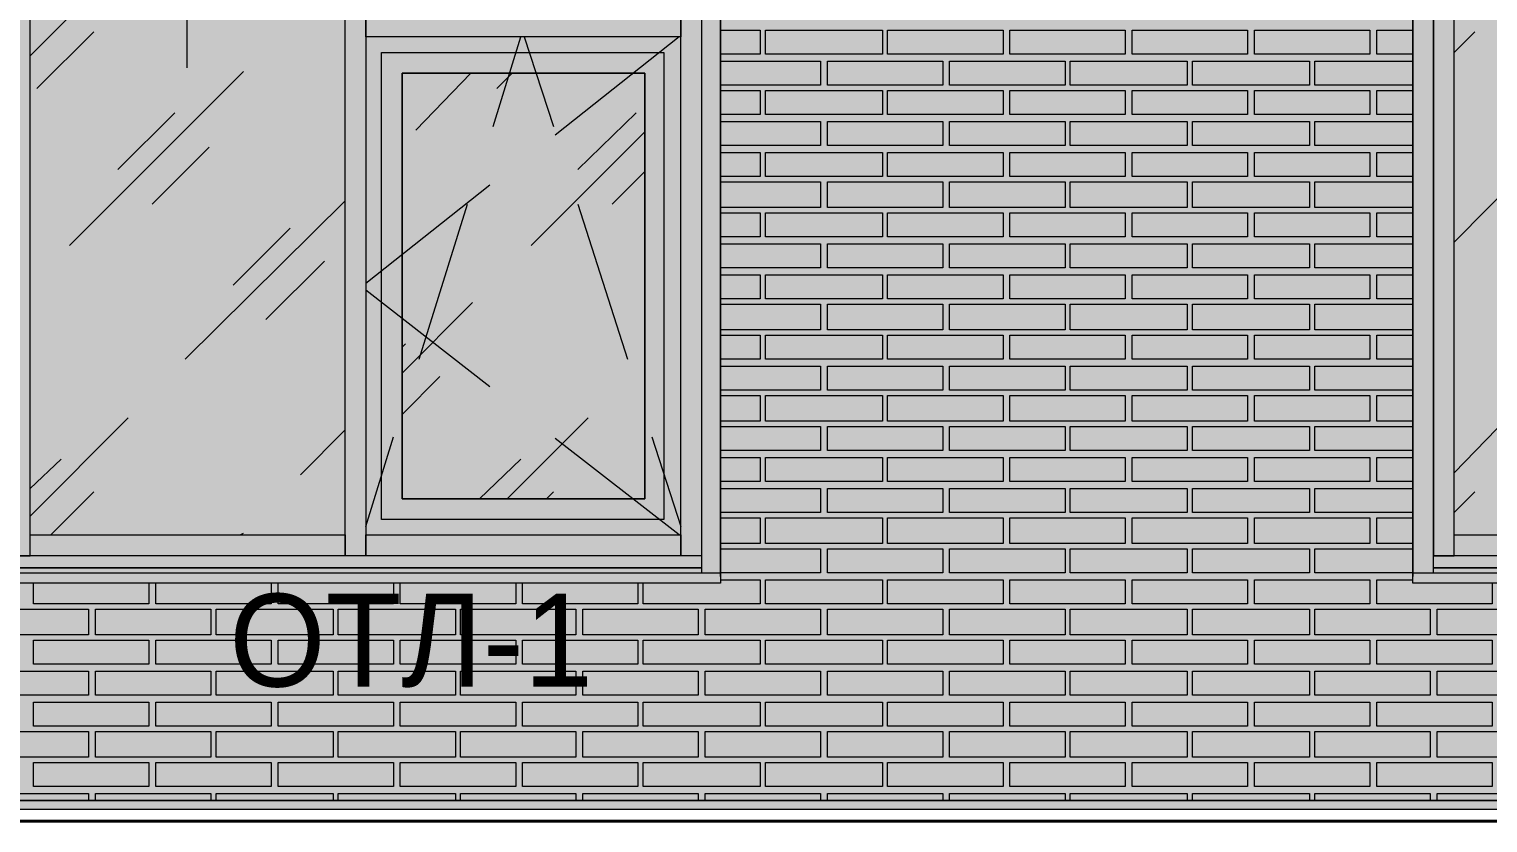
# Model space of a CAD drawing. Header units: millimetres. Extents: x -28928 to 100580, y -22867 to 36490.
# Drawn here: x 31447 to 35031, y -4768 to -2820 of the extents above; entities that cross this region are included whole.
import ezdxf

# ---------------------------------------------------------------- set-up
doc = ezdxf.new("R2010")
doc.units = ezdxf.units.MM
doc.layers.add('PDF _Геометрия', color=7, linetype='Continuous', true_color=0x8f8e8d)
doc.layers.add('PDF _Сплошная заливка', color=7, linetype='Continuous', true_color=0xffffff)
doc.layers.add('PDF _Текст', color=7, linetype='Continuous')

msp = doc.modelspace()

# ---------------------------------------------------------------- hatches: boundary and pattern name
at = {"layer": 'PDF _Сплошная заливка', "true_color": 0xdcd6cf, "transparency": 33554559}
h = msp.add_hatch(color=254, dxfattribs=at)
h.paths.add_polyline_path([(29617.6, 1544.1), (29617.6, 9028.4), (29486.4, 9028.4), (29486.4, 1544.1)])
h.paths.add_polyline_path([(47137.2, -1464), (47137.2, -4713.2), (55763.7, -4713.2), (55763.7, 1455.3), (29617.6, 1455.3), (29617.6, 1523), (29486.4, 1523), (29486.4, -4713.2), (45263, -4713.2), (45263, -1464)])
at = {"layer": 'PDF _Сплошная заливка', "true_color": 0xa48f7a, "transparency": 33554559}
h = msp.add_hatch(color=252, dxfattribs=at)
h.paths.add_polyline_path([(-7486.3, -4734.3), (-7486.3, -4713.2), (-9576.3, -4713.2), (-9576.3, -4734.3)])
h.paths.add_polyline_path([(-7168.9, -4713.2), (-7168.9, -4734.3), (45263, -4734.3), (45263, -4713.2)])

# ---------------------------------------------------------------- linework, layer by layer
at = {"layer": 'PDF _Геометрия', "color": 7, "lineweight": 9}
for points in [[(45263, -4713.2), (-7168.9, -4713.2), (4931.1, -4713.2), (-7168.9, -4713.2), (4931.1, -4713.2), (4931.1, 9028.4), (4931.1, -4764)], [(45263, -4679.3), (45263, -4713.2), (29486.4, -4713.2), (45263, -4713.2), (45263, -1464), (47137.2, -1464), (47137.2, -4713.2), (55763.7, -4713.2), (56851.1, -4713.2), (56851.1, -1464), (58251.4, -1464), (58251.4, -4713.2), (59499.5, -4713.2), (59499.5, -2005.5), (60798.4, -2005.5), (60798.4, -4713.2), (70224.5, -4713.2), (70224.5, -1464), (74070.3, -1464), (74070.3, -4713.2), (82294.9, -4713.2), (82316.1, -4713.2), (82316.1, 9028.4)], [(31348, -1464), (33146.1, -1464), (33146.1, -4163.2), (33146.1, -4087), (33146.1, -2813.6), (33146.1, -1540.1), (33146.1, -1464), (33099.5, -1464), (33099.5, -1540.1), (33099.5, -2813.6), (33099.5, -4112.4), (33048.7, -4112.4), (33048.7, -2813.6), (33048.7, -1540.1)], [(34897.6, -4154.7), (34897.6, -4087), (34897.6, -2813.6), (34897.6, -4112.4), (34948.4, -4112.4), (34948.4, -2813.6), (34948.4, -1565.5), (34897.6, -1565.5), (34897.6, -2813.6), (34897.6, -1540.1), (34897.6, -1464), (34846.8, -1464), (34846.8, -1540.1), (34846.8, -2813.6), (34846.8, -4087), (34846.8, -4163.2), (34846.8, -1464), (36644.9, -1464)], [(33099.5, -1540.1), (33099.5, -2813.6), (33099.5, -4087), (33099.5, -4154.7)], [(31398.7, -4112.4), (31449.5, -4112.4), (31449.5, -2813.6), (31449.5, -1565.5), (31398.7, -1565.5)], [(31449.5, -2885.5), (31690.7, -2644.3)], [(31834.5, -2712), (31834.5, -2915.1)], [(31466.4, -2965.9), (31606.1, -2826.3)], [(34948.4, -2877), (34999.1, -2826.3)], [(32587.6, -3059), (32655.3, -2839)], [(32663.7, -2839), (32735.7, -3059)], [(33044.5, -2839), (32739.9, -3080.1)], [(31546.8, -3350.9), (31974.1, -2923.6)], [(32397.2, -3067.4), (32532.6, -2927.8)], [(32596.1, -2965.9), (32634.1, -2927.8)], [(34948.4, -3342.4), (35363, -2923.6)], [(31665.3, -3164.7), (31804.9, -3025.1)], [(32794.9, -3164.7), (32938.7, -3025.1)], [(32680.7, -3350.9), (32959.9, -3071.6)], [(31749.9, -3249.3), (31889.5, -3109.7)], [(32879.5, -3249.3), (32959.9, -3169)], [(32579.1, -3202.8), (32274.5, -3444)], [(31830.3, -3630.1), (32223.7, -3240.9)], [(32405.7, -3630.1), (32524.1, -3249.3)], [(32794.9, -3249.3), (32917.6, -3630.1)], [(31948.7, -3448.2), (32088.4, -3308.6)], [(32029.1, -3532.8), (32173, -3389)], [(32579.1, -3697.8), (32274.5, -3460.9)], [(32363.4, -3664), (32536.8, -3490.5)], [(32363.4, -3600.5), (32371.8, -3592)], [(32363.4, -3765.5), (32456.4, -3672.4)], [(31449.5, -4015.1), (31690.7, -3774)], [(32621.4, -3972.8), (32820.3, -3774)], [(34948.4, -3909.3), (35079.5, -3774)], [(32113.7, -3913.6), (32223.7, -3803.6)], [(32274.5, -4040.5), (32342.2, -3820.5)], [(33044.5, -4061.6), (32739.9, -3824.7)], [(32976.8, -3820.5), (33048.7, -4040.5)], [(31449.5, -3947.4), (31525.7, -3875.5)], [(32553.7, -3972.8), (32655.3, -3875.5)], [(31500.3, -4061.6), (31606.1, -3955.9)], [(32718.7, -3972.8), (32735.7, -3955.9)], [(34948.4, -4006.6), (34999.1, -3955.9)], [(31965.7, -4061.6), (31974.1, -4057.4)], [(33099.5, -4112.4), (31398.7, -4112.4)], [(36594.1, -4112.4), (34897.6, -4112.4)], [(33146.1, -4150.5), (33146.1, -4154.7), (33146.1, -4180.1), (31348, -4180.1), (31348, -4154.7), (31348, -4150.5)], [(31348, -4154.7), (33146.1, -4154.7)], [(33099.5, -4142), (31398.7, -4142), (33099.5, -4142)], [(33099.5, -4142), (31398.7, -4142)], [(36644.9, -4150.5), (36644.9, -4154.7), (36644.9, -4180.1), (34846.8, -4180.1), (34846.8, -4154.7), (34846.8, -4150.5)], [(34846.8, -4154.7), (36644.9, -4154.7)], [(36594.1, -4142), (34897.6, -4142), (36594.1, -4142)], [(36594.1, -4142), (34897.6, -4142)], [(33146.1, -4171.6), (33146.1, -4175.9)], [(34846.8, -4175.9), (34846.8, -4171.6)], [(-7168.9, -4734.3), (45263, -4734.3), (45263, -4713.2), (29486.4, -4713.2), (29486.4, -5491.6), (29486.4, -5610.1)]]:
    msp.add_lwpolyline(points, dxfattribs=at)
for points in [[(32274.5, -4112.4), (32223.7, -4112.4), (31449.5, -4112.4), (31449.5, -4061.6), (32223.7, -4061.6), (32223.7, -4112.4), (32223.7, -2813.6), (32223.7, -1565.5), (32274.5, -1565.5), (32274.5, -2813.6)], [(35769.1, -4112.4), (35722.6, -4112.4), (34948.4, -4112.4), (34948.4, -4061.6), (35722.6, -4061.6), (35722.6, -4112.4), (35722.6, -2813.6), (35722.6, -1565.5), (35769.1, -1565.5), (35769.1, -2813.6)], [(33048.7, -2839), (32274.5, -2839), (32274.5, -2788.2), (33048.7, -2788.2)], [(32312.6, -2877), (33006.4, -2877), (33006.4, -4023.6), (32312.6, -4023.6)], [(33006.4, -2877), (33006.4, -4023.6), (32312.6, -4023.6), (32312.6, -2877)], [(32959.9, -2927.8), (32363.4, -2927.8), (32363.4, -3972.8), (32959.9, -3972.8)], [(32363.4, -3972.8), (32363.4, -2927.8), (32959.9, -2927.8), (32959.9, -3972.8)], [(33048.7, -4112.4), (32274.5, -4112.4), (32274.5, -4061.6), (33048.7, -4061.6)]]:
    msp.add_lwpolyline(points, close=True, dxfattribs=at)
at = {"layer": 'PDF _Геометрия', "lineweight": 9}
for points in [[(33146.1, -2822), (33243.4, -2822), (33243.4, -2881.3), (33146.1, -2881.3)], [(34846.8, -2881.3), (34758, -2881.3), (34758, -2822), (34846.8, -2822)], [(33146.1, -2898.2), (33247.6, -2898.2), (33391.4, -2898.2), (33391.4, -2957.4), (33247.6, -2957.4), (33146.1, -2957.4)], [(34846.8, -2957.4), (34749.5, -2957.4), (34605.7, -2957.4), (34605.7, -2898.2), (34749.5, -2898.2), (34846.8, -2898.2)], [(33146.1, -2970.1), (33243.4, -2970.1), (33243.4, -3029.3), (33146.1, -3029.3)], [(34846.8, -3029.3), (34758, -3029.3), (34758, -2970.1), (34846.8, -2970.1)], [(33146.1, -3046.3), (33247.6, -3046.3), (33391.4, -3046.3), (33391.4, -3105.5), (33247.6, -3105.5), (33146.1, -3105.5)], [(34846.8, -3105.5), (34749.5, -3105.5), (34605.7, -3105.5), (34605.7, -3046.3), (34749.5, -3046.3), (34846.8, -3046.3)], [(33146.1, -3122.4), (33243.4, -3122.4), (33243.4, -3181.6), (33146.1, -3181.6)], [(34846.8, -3181.6), (34758, -3181.6), (34758, -3122.4), (34846.8, -3122.4)], [(33146.1, -3194.3), (33247.6, -3194.3), (33391.4, -3194.3), (33391.4, -3257.8), (33247.6, -3257.8), (33146.1, -3257.8)], [(34846.8, -3257.8), (34749.5, -3257.8), (34605.7, -3257.8), (34605.7, -3194.3), (34749.5, -3194.3), (34846.8, -3194.3)], [(33146.1, -3270.5), (33243.4, -3270.5), (33243.4, -3329.7), (33146.1, -3329.7)], [(34846.8, -3329.7), (34758, -3329.7), (34758, -3270.5), (34846.8, -3270.5)], [(33146.1, -3346.6), (33247.6, -3346.6), (33391.4, -3346.6), (33391.4, -3405.9), (33247.6, -3405.9), (33146.1, -3405.9)], [(34846.8, -3405.9), (34749.5, -3405.9), (34605.7, -3405.9), (34605.7, -3346.6), (34749.5, -3346.6), (34846.8, -3346.6)], [(33146.1, -3422.8), (33243.4, -3422.8), (33243.4, -3482), (33146.1, -3482)], [(34846.8, -3482), (34758, -3482), (34758, -3422.8), (34846.8, -3422.8)], [(33146.1, -3494.7), (33247.6, -3494.7), (33391.4, -3494.7), (33391.4, -3558.2), (33247.6, -3558.2), (33146.1, -3558.2)], [(34846.8, -3558.2), (34749.5, -3558.2), (34605.7, -3558.2), (34605.7, -3494.7), (34749.5, -3494.7), (34846.8, -3494.7)], [(33146.1, -3570.9), (33243.4, -3570.9), (33243.4, -3630.1), (33146.1, -3630.1)], [(34846.8, -3630.1), (34758, -3630.1), (34758, -3570.9), (34846.8, -3570.9)], [(33146.1, -3647), (33247.6, -3647), (33391.4, -3647), (33391.4, -3706.3), (33247.6, -3706.3), (33146.1, -3706.3)], [(34846.8, -3706.3), (34749.5, -3706.3), (34605.7, -3706.3), (34605.7, -3647), (34749.5, -3647), (34846.8, -3647)], [(33146.1, -3719), (33243.4, -3719), (33243.4, -3782.4), (33146.1, -3782.4)], [(34846.8, -3782.4), (34758, -3782.4), (34758, -3719), (34846.8, -3719)], [(33146.1, -3795.1), (33247.6, -3795.1), (33391.4, -3795.1), (33391.4, -3854.3), (33247.6, -3854.3), (33146.1, -3854.3)], [(34846.8, -3854.3), (34749.5, -3854.3), (34605.7, -3854.3), (34605.7, -3795.1), (34749.5, -3795.1), (34846.8, -3795.1)], [(33146.1, -3871.3), (33243.4, -3871.3), (33243.4, -3930.5), (33146.1, -3930.5)], [(34846.8, -3930.5), (34758, -3930.5), (34758, -3871.3), (34846.8, -3871.3)], [(33146.1, -3947.4), (33247.6, -3947.4), (33391.4, -3947.4), (33391.4, -4006.6), (33247.6, -4006.6), (33146.1, -4006.6)], [(34846.8, -4006.6), (34749.5, -4006.6), (34605.7, -4006.6), (34605.7, -3947.4), (34749.5, -3947.4), (34846.8, -3947.4)], [(33146.1, -4019.3), (33243.4, -4019.3), (33243.4, -4082.8), (33146.1, -4082.8)], [(34846.8, -4082.8), (34758, -4082.8), (34758, -4019.3), (34846.8, -4019.3)], [(33146.1, -4095.5), (33247.6, -4095.5), (33391.4, -4095.5), (33391.4, -4154.7), (33247.6, -4154.7), (33146.1, -4154.7)], [(34846.8, -4154.7), (34749.5, -4154.7), (34605.7, -4154.7), (34605.7, -4095.5), (34749.5, -4095.5), (34846.8, -4095.5)], [(31741.4, -4180.1), (31741.4, -4230.9), (31458, -4230.9), (31458, -4180.1)], [(32041.8, -4180.1), (32041.8, -4230.9), (31758.4, -4230.9), (31758.4, -4180.1)], [(32342.2, -4180.1), (32342.2, -4230.9), (32058.7, -4230.9), (32058.7, -4180.1)], [(32642.6, -4180.1), (32642.6, -4230.9), (32359.1, -4230.9), (32359.1, -4180.1)], [(32943, -4180.1), (32943, -4230.9), (32659.5, -4230.9), (32659.5, -4180.1)], [(33146.1, -4171.6), (33243.4, -4171.6), (33243.4, -4230.9), (32955.7, -4230.9), (32955.7, -4180.1)], [(35041.4, -4180.1), (35041.4, -4230.9), (34758, -4230.9), (34758, -4171.6), (34846.8, -4171.6)], [(31309.9, -4713.2), (31309.9, -4696.3), (31449.5, -4696.3), (31593.4, -4696.3), (31593.4, -4713.2)], [(31610.3, -4713.2), (31610.3, -4696.3), (31749.9, -4696.3), (31893.7, -4696.3), (31893.7, -4713.2)], [(31906.4, -4713.2), (31906.4, -4696.3), (32050.3, -4696.3), (32194.1, -4696.3), (32194.1, -4713.2)], [(32206.8, -4713.2), (32206.8, -4696.3), (32350.7, -4696.3), (32494.5, -4696.3), (32494.5, -4713.2)], [(32507.2, -4713.2), (32507.2, -4696.3), (32651.1, -4696.3), (32790.7, -4696.3), (32790.7, -4713.2)], [(32807.6, -4713.2), (32807.6, -4696.3), (32951.4, -4696.3), (33091.1, -4696.3), (33091.1, -4713.2)], [(33108, -4713.2), (33108, -4696.3), (33247.6, -4696.3), (33391.4, -4696.3), (33391.4, -4713.2)], [(33408.4, -4713.2), (33408.4, -4696.3), (33548, -4696.3), (33691.8, -4696.3), (33691.8, -4713.2)], [(33708.7, -4713.2), (33708.7, -4696.3), (33848.4, -4696.3), (33992.2, -4696.3), (33992.2, -4713.2)], [(34004.9, -4713.2), (34004.9, -4696.3), (34148.7, -4696.3), (34292.6, -4696.3), (34292.6, -4713.2)], [(34305.3, -4713.2), (34305.3, -4696.3), (34449.1, -4696.3), (34593, -4696.3), (34593, -4713.2)], [(34605.7, -4713.2), (34605.7, -4696.3), (34749.5, -4696.3), (34889.1, -4696.3), (34889.1, -4713.2)], [(34906.1, -4713.2), (34906.1, -4696.3), (35049.9, -4696.3), (35189.5, -4696.3), (35189.5, -4713.2)]]:
    msp.add_lwpolyline(points, dxfattribs=at)
for points in [[(33543.7, -2822), (33543.7, -2881.3), (33256.1, -2881.3), (33256.1, -2822)], [(33839.9, -2822), (33839.9, -2881.3), (33556.4, -2881.3), (33556.4, -2822)], [(34140.3, -2822), (34140.3, -2881.3), (33856.8, -2881.3), (33856.8, -2822)], [(34440.7, -2822), (34440.7, -2881.3), (34157.2, -2881.3), (34157.2, -2822)], [(34741.1, -2822), (34741.1, -2881.3), (34457.6, -2881.3), (34457.6, -2822)], [(33691.8, -2957.4), (33548, -2957.4), (33408.4, -2957.4), (33408.4, -2898.2), (33548, -2898.2), (33691.8, -2898.2)], [(33992.2, -2957.4), (33848.4, -2957.4), (33708.7, -2957.4), (33708.7, -2898.2), (33848.4, -2898.2), (33992.2, -2898.2)], [(34292.6, -2957.4), (34148.7, -2957.4), (34004.9, -2957.4), (34004.9, -2898.2), (34148.7, -2898.2), (34292.6, -2898.2)], [(34593, -2957.4), (34449.1, -2957.4), (34305.3, -2957.4), (34305.3, -2898.2), (34449.1, -2898.2), (34593, -2898.2)], [(33543.7, -2970.1), (33543.7, -3029.3), (33256.1, -3029.3), (33256.1, -2970.1)], [(33839.9, -2970.1), (33839.9, -3029.3), (33556.4, -3029.3), (33556.4, -2970.1)], [(34140.3, -2970.1), (34140.3, -3029.3), (33856.8, -3029.3), (33856.8, -2970.1)], [(34440.7, -2970.1), (34440.7, -3029.3), (34157.2, -3029.3), (34157.2, -2970.1)], [(34741.1, -2970.1), (34741.1, -3029.3), (34457.6, -3029.3), (34457.6, -2970.1)], [(33691.8, -3105.5), (33548, -3105.5), (33408.4, -3105.5), (33408.4, -3046.3), (33548, -3046.3), (33691.8, -3046.3)], [(33992.2, -3105.5), (33848.4, -3105.5), (33708.7, -3105.5), (33708.7, -3046.3), (33848.4, -3046.3), (33992.2, -3046.3)], [(34292.6, -3105.5), (34148.7, -3105.5), (34004.9, -3105.5), (34004.9, -3046.3), (34148.7, -3046.3), (34292.6, -3046.3)], [(34593, -3105.5), (34449.1, -3105.5), (34305.3, -3105.5), (34305.3, -3046.3), (34449.1, -3046.3), (34593, -3046.3)], [(33543.7, -3122.4), (33543.7, -3181.6), (33256.1, -3181.6), (33256.1, -3122.4)], [(33839.9, -3122.4), (33839.9, -3181.6), (33556.4, -3181.6), (33556.4, -3122.4)], [(34140.3, -3122.4), (34140.3, -3181.6), (33856.8, -3181.6), (33856.8, -3122.4)], [(34440.7, -3122.4), (34440.7, -3181.6), (34157.2, -3181.6), (34157.2, -3122.4)], [(34741.1, -3122.4), (34741.1, -3181.6), (34457.6, -3181.6), (34457.6, -3122.4)], [(33691.8, -3257.8), (33548, -3257.8), (33408.4, -3257.8), (33408.4, -3194.3), (33548, -3194.3), (33691.8, -3194.3)], [(33992.2, -3257.8), (33848.4, -3257.8), (33708.7, -3257.8), (33708.7, -3194.3), (33848.4, -3194.3), (33992.2, -3194.3)], [(34292.6, -3257.8), (34148.7, -3257.8), (34004.9, -3257.8), (34004.9, -3194.3), (34148.7, -3194.3), (34292.6, -3194.3)], [(34593, -3257.8), (34449.1, -3257.8), (34305.3, -3257.8), (34305.3, -3194.3), (34449.1, -3194.3), (34593, -3194.3)], [(33543.7, -3270.5), (33543.7, -3329.7), (33256.1, -3329.7), (33256.1, -3270.5)], [(33839.9, -3270.5), (33839.9, -3329.7), (33556.4, -3329.7), (33556.4, -3270.5)], [(34140.3, -3270.5), (34140.3, -3329.7), (33856.8, -3329.7), (33856.8, -3270.5)], [(34440.7, -3270.5), (34440.7, -3329.7), (34157.2, -3329.7), (34157.2, -3270.5)], [(34741.1, -3270.5), (34741.1, -3329.7), (34457.6, -3329.7), (34457.6, -3270.5)], [(33691.8, -3405.9), (33548, -3405.9), (33408.4, -3405.9), (33408.4, -3346.6), (33548, -3346.6), (33691.8, -3346.6)], [(33992.2, -3405.9), (33848.4, -3405.9), (33708.7, -3405.9), (33708.7, -3346.6), (33848.4, -3346.6), (33992.2, -3346.6)], [(34292.6, -3405.9), (34148.7, -3405.9), (34004.9, -3405.9), (34004.9, -3346.6), (34148.7, -3346.6), (34292.6, -3346.6)], [(34593, -3405.9), (34449.1, -3405.9), (34305.3, -3405.9), (34305.3, -3346.6), (34449.1, -3346.6), (34593, -3346.6)], [(33543.7, -3422.8), (33543.7, -3482), (33256.1, -3482), (33256.1, -3422.8)], [(33839.9, -3422.8), (33839.9, -3482), (33556.4, -3482), (33556.4, -3422.8)], [(34140.3, -3422.8), (34140.3, -3482), (33856.8, -3482), (33856.8, -3422.8)], [(34440.7, -3422.8), (34440.7, -3482), (34157.2, -3482), (34157.2, -3422.8)], [(34741.1, -3422.8), (34741.1, -3482), (34457.6, -3482), (34457.6, -3422.8)], [(33691.8, -3558.2), (33548, -3558.2), (33408.4, -3558.2), (33408.4, -3494.7), (33548, -3494.7), (33691.8, -3494.7)], [(33992.2, -3558.2), (33848.4, -3558.2), (33708.7, -3558.2), (33708.7, -3494.7), (33848.4, -3494.7), (33992.2, -3494.7)], [(34292.6, -3558.2), (34148.7, -3558.2), (34004.9, -3558.2), (34004.9, -3494.7), (34148.7, -3494.7), (34292.6, -3494.7)], [(34593, -3558.2), (34449.1, -3558.2), (34305.3, -3558.2), (34305.3, -3494.7), (34449.1, -3494.7), (34593, -3494.7)], [(33543.7, -3570.9), (33543.7, -3630.1), (33256.1, -3630.1), (33256.1, -3570.9)], [(33839.9, -3570.9), (33839.9, -3630.1), (33556.4, -3630.1), (33556.4, -3570.9)], [(34140.3, -3570.9), (34140.3, -3630.1), (33856.8, -3630.1), (33856.8, -3570.9)], [(34440.7, -3570.9), (34440.7, -3630.1), (34157.2, -3630.1), (34157.2, -3570.9)], [(34741.1, -3570.9), (34741.1, -3630.1), (34457.6, -3630.1), (34457.6, -3570.9)], [(33691.8, -3706.3), (33548, -3706.3), (33408.4, -3706.3), (33408.4, -3647), (33548, -3647), (33691.8, -3647)], [(33992.2, -3706.3), (33848.4, -3706.3), (33708.7, -3706.3), (33708.7, -3647), (33848.4, -3647), (33992.2, -3647)], [(34292.6, -3706.3), (34148.7, -3706.3), (34004.9, -3706.3), (34004.9, -3647), (34148.7, -3647), (34292.6, -3647)], [(34593, -3706.3), (34449.1, -3706.3), (34305.3, -3706.3), (34305.3, -3647), (34449.1, -3647), (34593, -3647)], [(33543.7, -3719), (33543.7, -3782.4), (33256.1, -3782.4), (33256.1, -3719)], [(33839.9, -3719), (33839.9, -3782.4), (33556.4, -3782.4), (33556.4, -3719)], [(34140.3, -3719), (34140.3, -3782.4), (33856.8, -3782.4), (33856.8, -3719)], [(34440.7, -3719), (34440.7, -3782.4), (34157.2, -3782.4), (34157.2, -3719)], [(34741.1, -3719), (34741.1, -3782.4), (34457.6, -3782.4), (34457.6, -3719)], [(33691.8, -3854.3), (33548, -3854.3), (33408.4, -3854.3), (33408.4, -3795.1), (33548, -3795.1), (33691.8, -3795.1)], [(33992.2, -3854.3), (33848.4, -3854.3), (33708.7, -3854.3), (33708.7, -3795.1), (33848.4, -3795.1), (33992.2, -3795.1)], [(34292.6, -3854.3), (34148.7, -3854.3), (34004.9, -3854.3), (34004.9, -3795.1), (34148.7, -3795.1), (34292.6, -3795.1)], [(34593, -3854.3), (34449.1, -3854.3), (34305.3, -3854.3), (34305.3, -3795.1), (34449.1, -3795.1), (34593, -3795.1)], [(33543.7, -3871.3), (33543.7, -3930.5), (33256.1, -3930.5), (33256.1, -3871.3)], [(33839.9, -3871.3), (33839.9, -3930.5), (33556.4, -3930.5), (33556.4, -3871.3)], [(34140.3, -3871.3), (34140.3, -3930.5), (33856.8, -3930.5), (33856.8, -3871.3)], [(34440.7, -3871.3), (34440.7, -3930.5), (34157.2, -3930.5), (34157.2, -3871.3)], [(34741.1, -3871.3), (34741.1, -3930.5), (34457.6, -3930.5), (34457.6, -3871.3)], [(33691.8, -4006.6), (33548, -4006.6), (33408.4, -4006.6), (33408.4, -3947.4), (33548, -3947.4), (33691.8, -3947.4)], [(33992.2, -4006.6), (33848.4, -4006.6), (33708.7, -4006.6), (33708.7, -3947.4), (33848.4, -3947.4), (33992.2, -3947.4)], [(34292.6, -4006.6), (34148.7, -4006.6), (34004.9, -4006.6), (34004.9, -3947.4), (34148.7, -3947.4), (34292.6, -3947.4)], [(34593, -4006.6), (34449.1, -4006.6), (34305.3, -4006.6), (34305.3, -3947.4), (34449.1, -3947.4), (34593, -3947.4)], [(33543.7, -4019.3), (33543.7, -4082.8), (33256.1, -4082.8), (33256.1, -4019.3)], [(33839.9, -4019.3), (33839.9, -4082.8), (33556.4, -4082.8), (33556.4, -4019.3)], [(34140.3, -4019.3), (34140.3, -4082.8), (33856.8, -4082.8), (33856.8, -4019.3)], [(34440.7, -4019.3), (34440.7, -4082.8), (34157.2, -4082.8), (34157.2, -4019.3)], [(34741.1, -4019.3), (34741.1, -4082.8), (34457.6, -4082.8), (34457.6, -4019.3)], [(33691.8, -4154.7), (33548, -4154.7), (33408.4, -4154.7), (33408.4, -4095.5), (33548, -4095.5), (33691.8, -4095.5)], [(33992.2, -4154.7), (33848.4, -4154.7), (33708.7, -4154.7), (33708.7, -4095.5), (33848.4, -4095.5), (33992.2, -4095.5)], [(34292.6, -4154.7), (34148.7, -4154.7), (34004.9, -4154.7), (34004.9, -4095.5), (34148.7, -4095.5), (34292.6, -4095.5)], [(34593, -4154.7), (34449.1, -4154.7), (34305.3, -4154.7), (34305.3, -4095.5), (34449.1, -4095.5), (34593, -4095.5)], [(33543.7, -4171.6), (33543.7, -4230.9), (33256.1, -4230.9), (33256.1, -4171.6)], [(33839.9, -4171.6), (33839.9, -4230.9), (33556.4, -4230.9), (33556.4, -4171.6)], [(34140.3, -4171.6), (34140.3, -4230.9), (33856.8, -4230.9), (33856.8, -4171.6)], [(34440.7, -4171.6), (34440.7, -4230.9), (34157.2, -4230.9), (34157.2, -4171.6)], [(34741.1, -4171.6), (34741.1, -4230.9), (34457.6, -4230.9), (34457.6, -4171.6)], [(31593.4, -4307), (31449.5, -4307), (31309.9, -4307), (31309.9, -4243.6), (31449.5, -4243.6), (31593.4, -4243.6)], [(31893.7, -4307), (31749.9, -4307), (31610.3, -4307), (31610.3, -4243.6), (31749.9, -4243.6), (31893.7, -4243.6)], [(32194.1, -4307), (32050.3, -4307), (31906.4, -4307), (31906.4, -4243.6), (32050.3, -4243.6), (32194.1, -4243.6)], [(32494.5, -4307), (32350.7, -4307), (32206.8, -4307), (32206.8, -4243.6), (32350.7, -4243.6), (32494.5, -4243.6)], [(32790.7, -4307), (32651.1, -4307), (32507.2, -4307), (32507.2, -4243.6), (32651.1, -4243.6), (32790.7, -4243.6)], [(33091.1, -4307), (32951.4, -4307), (32807.6, -4307), (32807.6, -4243.6), (32951.4, -4243.6), (33091.1, -4243.6)], [(33391.4, -4307), (33247.6, -4307), (33108, -4307), (33108, -4243.6), (33247.6, -4243.6), (33391.4, -4243.6)], [(33691.8, -4307), (33548, -4307), (33408.4, -4307), (33408.4, -4243.6), (33548, -4243.6), (33691.8, -4243.6)], [(33992.2, -4307), (33848.4, -4307), (33708.7, -4307), (33708.7, -4243.6), (33848.4, -4243.6), (33992.2, -4243.6)], [(34292.6, -4307), (34148.7, -4307), (34004.9, -4307), (34004.9, -4243.6), (34148.7, -4243.6), (34292.6, -4243.6)], [(34593, -4307), (34449.1, -4307), (34305.3, -4307), (34305.3, -4243.6), (34449.1, -4243.6), (34593, -4243.6)], [(34889.1, -4307), (34749.5, -4307), (34605.7, -4307), (34605.7, -4243.6), (34749.5, -4243.6), (34889.1, -4243.6)], [(35189.5, -4307), (35049.9, -4307), (34906.1, -4307), (34906.1, -4243.6), (35049.9, -4243.6), (35189.5, -4243.6)], [(31741.4, -4319.7), (31741.4, -4379), (31458, -4379), (31458, -4319.7)], [(32041.8, -4319.7), (32041.8, -4379), (31758.4, -4379), (31758.4, -4319.7)], [(32342.2, -4319.7), (32342.2, -4379), (32058.7, -4379), (32058.7, -4319.7)], [(32642.6, -4319.7), (32642.6, -4379), (32359.1, -4379), (32359.1, -4319.7)], [(32943, -4319.7), (32943, -4379), (32659.5, -4379), (32659.5, -4319.7)], [(33243.4, -4319.7), (33243.4, -4379), (32955.7, -4379), (32955.7, -4319.7)], [(33543.7, -4319.7), (33543.7, -4379), (33256.1, -4379), (33256.1, -4319.7)], [(33839.9, -4319.7), (33839.9, -4379), (33556.4, -4379), (33556.4, -4319.7)], [(34140.3, -4319.7), (34140.3, -4379), (33856.8, -4379), (33856.8, -4319.7)], [(34440.7, -4319.7), (34440.7, -4379), (34157.2, -4379), (34157.2, -4319.7)], [(34741.1, -4319.7), (34741.1, -4379), (34457.6, -4379), (34457.6, -4319.7)], [(35041.4, -4319.7), (35041.4, -4379), (34758, -4379), (34758, -4319.7)], [(31593.4, -4455.1), (31449.5, -4455.1), (31309.9, -4455.1), (31309.9, -4395.9), (31449.5, -4395.9), (31593.4, -4395.9)], [(31893.7, -4455.1), (31749.9, -4455.1), (31610.3, -4455.1), (31610.3, -4395.9), (31749.9, -4395.9), (31893.7, -4395.9)], [(32194.1, -4455.1), (32050.3, -4455.1), (31906.4, -4455.1), (31906.4, -4395.9), (32050.3, -4395.9), (32194.1, -4395.9)], [(32494.5, -4455.1), (32350.7, -4455.1), (32206.8, -4455.1), (32206.8, -4395.9), (32350.7, -4395.9), (32494.5, -4395.9)], [(32790.7, -4455.1), (32651.1, -4455.1), (32507.2, -4455.1), (32507.2, -4395.9), (32651.1, -4395.9), (32790.7, -4395.9)], [(33091.1, -4455.1), (32951.4, -4455.1), (32807.6, -4455.1), (32807.6, -4395.9), (32951.4, -4395.9), (33091.1, -4395.9)], [(33391.4, -4455.1), (33247.6, -4455.1), (33108, -4455.1), (33108, -4395.9), (33247.6, -4395.9), (33391.4, -4395.9)], [(33691.8, -4455.1), (33548, -4455.1), (33408.4, -4455.1), (33408.4, -4395.9), (33548, -4395.9), (33691.8, -4395.9)], [(33992.2, -4455.1), (33848.4, -4455.1), (33708.7, -4455.1), (33708.7, -4395.9), (33848.4, -4395.9), (33992.2, -4395.9)], [(34292.6, -4455.1), (34148.7, -4455.1), (34004.9, -4455.1), (34004.9, -4395.9), (34148.7, -4395.9), (34292.6, -4395.9)], [(34593, -4455.1), (34449.1, -4455.1), (34305.3, -4455.1), (34305.3, -4395.9), (34449.1, -4395.9), (34593, -4395.9)], [(34889.1, -4455.1), (34749.5, -4455.1), (34605.7, -4455.1), (34605.7, -4395.9), (34749.5, -4395.9), (34889.1, -4395.9)], [(35189.5, -4455.1), (35049.9, -4455.1), (34906.1, -4455.1), (34906.1, -4395.9), (35049.9, -4395.9), (35189.5, -4395.9)], [(31741.4, -4472), (31741.4, -4531.3), (31458, -4531.3), (31458, -4472)], [(32041.8, -4472), (32041.8, -4531.3), (31758.4, -4531.3), (31758.4, -4472)], [(32342.2, -4472), (32342.2, -4531.3), (32058.7, -4531.3), (32058.7, -4472)], [(32642.6, -4472), (32642.6, -4531.3), (32359.1, -4531.3), (32359.1, -4472)], [(32943, -4472), (32943, -4531.3), (32659.5, -4531.3), (32659.5, -4472)], [(33243.4, -4472), (33243.4, -4531.3), (32955.7, -4531.3), (32955.7, -4472)], [(33543.7, -4472), (33543.7, -4531.3), (33256.1, -4531.3), (33256.1, -4472)], [(33839.9, -4472), (33839.9, -4531.3), (33556.4, -4531.3), (33556.4, -4472)], [(34140.3, -4472), (34140.3, -4531.3), (33856.8, -4531.3), (33856.8, -4472)], [(34440.7, -4472), (34440.7, -4531.3), (34157.2, -4531.3), (34157.2, -4472)], [(34741.1, -4472), (34741.1, -4531.3), (34457.6, -4531.3), (34457.6, -4472)], [(35041.4, -4472), (35041.4, -4531.3), (34758, -4531.3), (34758, -4472)], [(31593.4, -4607.4), (31449.5, -4607.4), (31309.9, -4607.4), (31309.9, -4544), (31449.5, -4544), (31593.4, -4544)], [(31893.7, -4607.4), (31749.9, -4607.4), (31610.3, -4607.4), (31610.3, -4544), (31749.9, -4544), (31893.7, -4544)], [(32194.1, -4607.4), (32050.3, -4607.4), (31906.4, -4607.4), (31906.4, -4544), (32050.3, -4544), (32194.1, -4544)], [(32494.5, -4607.4), (32350.7, -4607.4), (32206.8, -4607.4), (32206.8, -4544), (32350.7, -4544), (32494.5, -4544)], [(32790.7, -4607.4), (32651.1, -4607.4), (32507.2, -4607.4), (32507.2, -4544), (32651.1, -4544), (32790.7, -4544)], [(33091.1, -4607.4), (32951.4, -4607.4), (32807.6, -4607.4), (32807.6, -4544), (32951.4, -4544), (33091.1, -4544)], [(33391.4, -4607.4), (33247.6, -4607.4), (33108, -4607.4), (33108, -4544), (33247.6, -4544), (33391.4, -4544)], [(33691.8, -4607.4), (33548, -4607.4), (33408.4, -4607.4), (33408.4, -4544), (33548, -4544), (33691.8, -4544)], [(33992.2, -4607.4), (33848.4, -4607.4), (33708.7, -4607.4), (33708.7, -4544), (33848.4, -4544), (33992.2, -4544)], [(34292.6, -4607.4), (34148.7, -4607.4), (34004.9, -4607.4), (34004.9, -4544), (34148.7, -4544), (34292.6, -4544)], [(34593, -4607.4), (34449.1, -4607.4), (34305.3, -4607.4), (34305.3, -4544), (34449.1, -4544), (34593, -4544)], [(34889.1, -4607.4), (34749.5, -4607.4), (34605.7, -4607.4), (34605.7, -4544), (34749.5, -4544), (34889.1, -4544)], [(35189.5, -4607.4), (35049.9, -4607.4), (34906.1, -4607.4), (34906.1, -4544), (35049.9, -4544), (35189.5, -4544)], [(31741.4, -4620.1), (31741.4, -4679.3), (31458, -4679.3), (31458, -4620.1)], [(32041.8, -4620.1), (32041.8, -4679.3), (31758.4, -4679.3), (31758.4, -4620.1)], [(32342.2, -4620.1), (32342.2, -4679.3), (32058.7, -4679.3), (32058.7, -4620.1)], [(32642.6, -4620.1), (32642.6, -4679.3), (32359.1, -4679.3), (32359.1, -4620.1)], [(32943, -4620.1), (32943, -4679.3), (32659.5, -4679.3), (32659.5, -4620.1)], [(33243.4, -4620.1), (33243.4, -4679.3), (32955.7, -4679.3), (32955.7, -4620.1)], [(33543.7, -4620.1), (33543.7, -4679.3), (33256.1, -4679.3), (33256.1, -4620.1)], [(33839.9, -4620.1), (33839.9, -4679.3), (33556.4, -4679.3), (33556.4, -4620.1)], [(34140.3, -4620.1), (34140.3, -4679.3), (33856.8, -4679.3), (33856.8, -4620.1)], [(34440.7, -4620.1), (34440.7, -4679.3), (34157.2, -4679.3), (34157.2, -4620.1)], [(34741.1, -4620.1), (34741.1, -4679.3), (34457.6, -4679.3), (34457.6, -4620.1)], [(35041.4, -4620.1), (35041.4, -4679.3), (34758, -4679.3), (34758, -4620.1)]]:
    msp.add_lwpolyline(points, close=True, dxfattribs=at)
at = {"layer": 'PDF _Геометрия', "color": 7, "lineweight": 40}
msp.add_lwpolyline([(82954.9, -4764), (-22513.9, -4764)], dxfattribs=at)
at = {"layer": 'PDF _Сплошная заливка', "lineweight": 9, "transparency": 33554559}
for points in [[(31449.5, -1565.5), (31449.5, -4061.6), (32223.7, -1565.5), (32223.7, -4061.6)], [(34948.4, -1565.5), (34948.4, -4061.6), (35722.6, -1565.5), (35722.6, -4061.6)], [(32363.4, -2927.8), (32363.4, -3972.8), (32959.9, -2927.8), (32959.9, -3972.8)]]:
    msp.add_solid(points, dxfattribs=at)

# ---------------------------------------------------------------- texts
at = {"layer": 'PDF _Текст', "insert": (31938.9, -4321.5), "char_height": 227.71, "attachment_point": 4, "style": ''}
msp.add_mtext('ОТЛ-1', dxfattribs=at)

doc.saveas('drawing.dxf')
